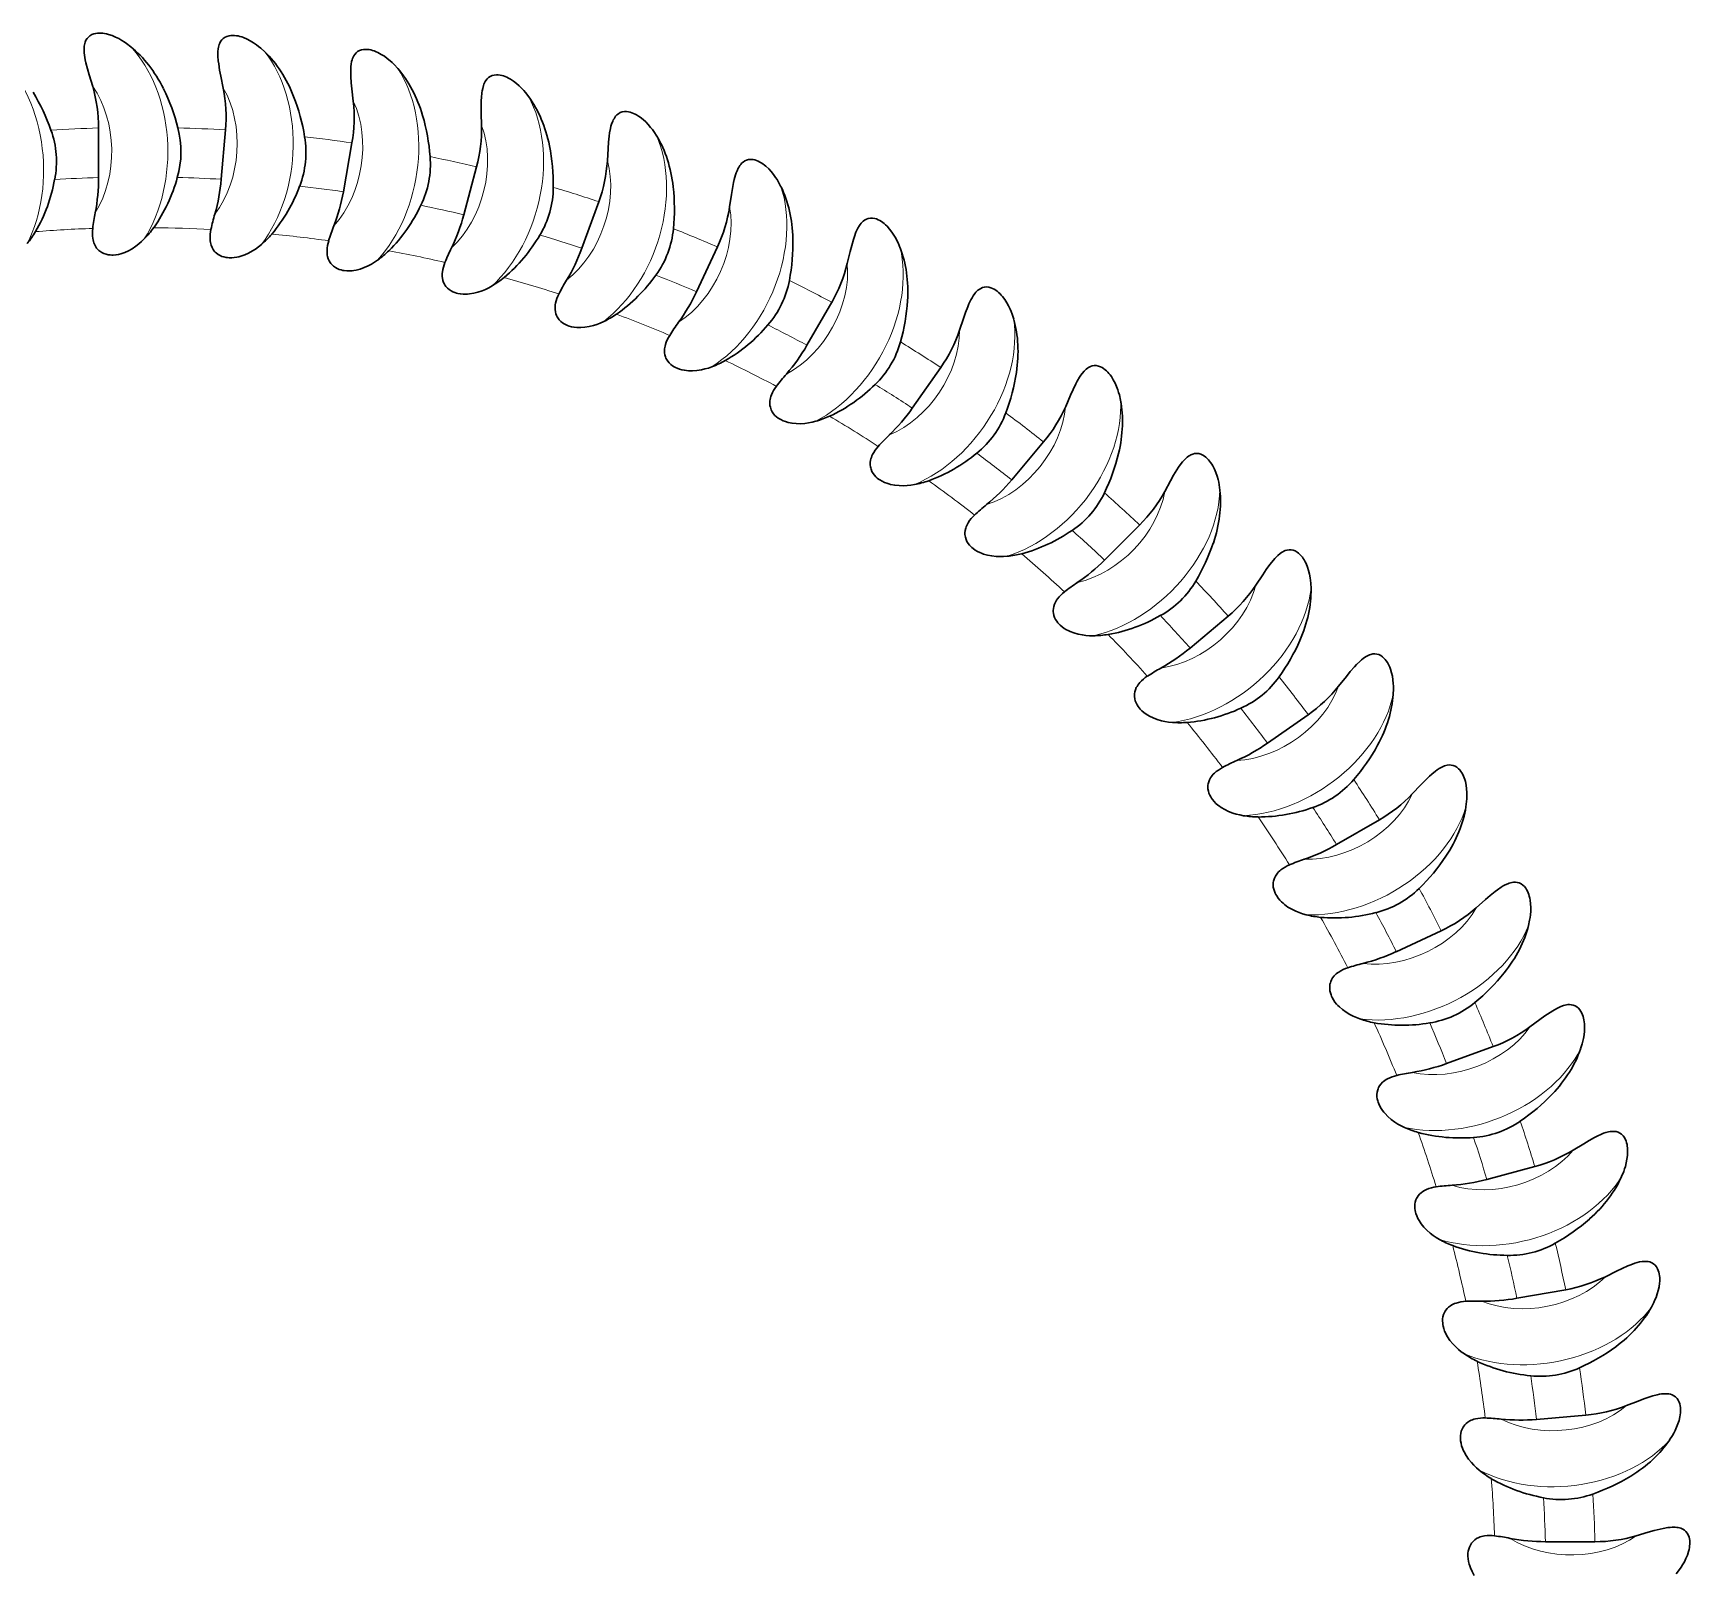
# Model space of a CAD drawing. Extents: x 89 to 617, y -10 to 440.
# Drawn here: x 482.66 to 516.11, y 141.02 to 172.13 of the extents above; entities that cross this region are included whole.
import ezdxf

# ---------------------------------------------------------------- set-up
doc = ezdxf.new("R2010")
doc.units = 0
doc.header["$LTSCALE"] = 7
doc.header["$MEASUREMENT"] = 0
doc.layers.add('8', color=250, linetype='CONTINUOUS', lineweight=15)

msp = doc.modelspace()

# ---------------------------------------------------------------- linework, layer by layer
at = {"layer": '8', "lineweight": 30, "ltscale": 0.02501}
for p, q in [((483.986, 169.217), (483.986, 170.217)), ((486.462, 169.182), (486.549, 170.178)), ((488.926, 168.93), (489.099, 169.916)), ((498.285, 165.831), (498.785, 166.698)), ((500.412, 164.562), (500.985, 165.382)), ((504.294, 161.494), (505.001, 162.201)), ((506.02, 159.718), (506.786, 160.361)), ((507.584, 157.798), (508.404, 158.372)), ((510.183, 153.587), (511.089, 154.01)), ((511.197, 151.328), (512.137, 151.67)), ((512.011, 148.989), (512.977, 149.248))]:
    msp.add_line(p, q, dxfattribs=at)
at = {"layer": '8', "lineweight": 30, "ltscale": 0.025011}
for p, q in [((491.358, 168.465), (491.617, 169.432)), ((493.741, 167.79), (494.083, 168.73)), ((496.056, 166.91), (496.478, 167.817)), ((502.42, 163.113), (503.063, 163.879)), ((512.617, 146.588), (513.602, 146.761)), ((513.012, 144.143), (514.009, 144.23)), ((513.193, 141.673), (514.193, 141.673))]:
    msp.add_line(p, q, dxfattribs=at)
at = {"layer": '8', "lineweight": 30, "ltscale": 0.025009}
msp.add_line((508.975, 155.749), (509.842, 156.25), dxfattribs=at)
at = {"layer": '8', "lineweight": 30}
for points in [[(484.635, 171.86), (484.548, 171.926), (484.503, 171.957), (484.456, 171.986), (484.392, 172.022), (484.326, 172.055), (484.258, 172.083), (484.186, 172.106), (484.145, 172.117), (484.105, 172.125), (484.071, 172.13), (484.037, 172.133), (484, 172.134), (483.963, 172.132), (483.926, 172.127), (483.891, 172.119), (483.848, 172.103), (483.81, 172.081), (483.778, 172.054), (483.751, 172.023), (483.73, 171.99), (483.715, 171.954), (483.707, 171.926), (483.7, 171.897), (483.696, 171.868), (483.694, 171.839), (483.693, 171.779), (483.696, 171.734), (483.701, 171.688), (483.717, 171.597), (483.73, 171.536), (483.761, 171.413), (483.795, 171.293), (483.866, 171.053)], [(487.339, 171.758), (487.258, 171.831), (487.216, 171.866), (487.172, 171.899), (487.111, 171.94), (487.048, 171.979), (486.983, 172.013), (486.913, 172.042), (486.874, 172.056), (486.834, 172.068), (486.801, 172.076), (486.767, 172.081), (486.73, 172.086), (486.693, 172.087), (486.656, 172.086), (486.62, 172.08), (486.577, 172.068), (486.537, 172.05), (486.502, 172.026), (486.472, 171.997), (486.449, 171.966), (486.431, 171.931), (486.42, 171.904), (486.411, 171.877), (486.405, 171.848), (486.4, 171.819), (486.394, 171.76), (486.393, 171.714), (486.394, 171.668), (486.401, 171.576), (486.409, 171.514), (486.429, 171.389), (486.453, 171.266), (486.503, 171.021)], [(490.024, 171.42), (489.95, 171.501), (489.91, 171.539), (489.87, 171.576), (489.813, 171.622), (489.754, 171.666), (489.691, 171.705), (489.624, 171.741), (489.586, 171.758), (489.548, 171.773), (489.515, 171.784), (489.483, 171.793), (489.446, 171.8), (489.409, 171.805), (489.372, 171.806), (489.336, 171.804), (489.291, 171.796), (489.25, 171.782), (489.213, 171.761), (489.182, 171.735), (489.156, 171.705), (489.135, 171.673), (489.121, 171.647), (489.11, 171.62), (489.101, 171.592), (489.093, 171.563), (489.083, 171.505), (489.078, 171.459), (489.075, 171.413), (489.074, 171.321), (489.076, 171.258), (489.086, 171.132), (489.098, 171.008), (489.127, 170.759)], [(492.669, 170.85), (492.602, 170.937), (492.567, 170.978), (492.529, 171.018), (492.477, 171.07), (492.421, 171.118), (492.362, 171.163), (492.299, 171.204), (492.263, 171.225), (492.225, 171.243), (492.194, 171.257), (492.162, 171.268), (492.127, 171.279), (492.09, 171.287), (492.053, 171.292), (492.017, 171.293), (491.972, 171.288), (491.93, 171.277), (491.891, 171.26), (491.857, 171.237), (491.829, 171.21), (491.805, 171.179), (491.79, 171.154), (491.776, 171.128), (491.765, 171.101), (491.755, 171.074), (491.739, 171.016), (491.73, 170.971), (491.723, 170.926), (491.714, 170.834), (491.711, 170.771), (491.709, 170.645), (491.711, 170.52), (491.718, 170.269)], [(495.255, 170.052), (495.196, 170.144), (495.164, 170.188), (495.13, 170.231), (495.082, 170.287), (495.031, 170.34), (494.976, 170.39), (494.917, 170.437), (494.883, 170.46), (494.847, 170.482), (494.817, 170.498), (494.786, 170.512), (494.751, 170.526), (494.716, 170.537), (494.68, 170.545), (494.644, 170.549), (494.599, 170.549), (494.556, 170.542), (494.516, 170.528), (494.48, 170.507), (494.449, 170.483), (494.423, 170.454), (494.405, 170.431), (494.39, 170.406), (494.376, 170.381), (494.363, 170.354), (494.342, 170.298), (494.329, 170.254), (494.319, 170.21), (494.302, 170.118), (494.293, 170.056), (494.281, 169.93), (494.272, 169.806), (494.256, 169.556)], [(497.761, 169.031), (497.71, 169.127), (497.682, 169.175), (497.652, 169.221), (497.609, 169.28), (497.563, 169.338), (497.513, 169.392), (497.458, 169.444), (497.426, 169.47), (497.392, 169.495), (497.364, 169.513), (497.334, 169.53), (497.301, 169.547), (497.266, 169.561), (497.231, 169.572), (497.196, 169.58), (497.151, 169.583), (497.107, 169.58), (497.066, 169.569), (497.029, 169.552), (496.996, 169.531), (496.967, 169.505), (496.948, 169.483), (496.93, 169.46), (496.914, 169.435), (496.899, 169.41), (496.873, 169.356), (496.857, 169.313), (496.842, 169.27), (496.817, 169.18), (496.803, 169.119), (496.78, 168.995), (496.76, 168.872), (496.723, 168.624)], [(500.168, 167.795), (500.126, 167.896), (500.102, 167.945), (500.077, 167.994), (500.039, 168.057), (499.998, 168.118), (499.953, 168.177), (499.903, 168.233), (499.873, 168.262), (499.842, 168.29), (499.815, 168.311), (499.787, 168.33), (499.755, 168.35), (499.722, 168.367), (499.688, 168.381), (499.653, 168.392), (499.609, 168.399), (499.565, 168.399), (499.523, 168.392), (499.484, 168.379), (499.45, 168.36), (499.419, 168.337), (499.398, 168.317), (499.378, 168.295), (499.36, 168.272), (499.343, 168.248), (499.313, 168.196), (499.292, 168.156), (499.274, 168.113), (499.242, 168.027), (499.222, 167.967), (499.188, 167.845), (499.158, 167.724), (499.099, 167.481)], [(483.866, 168.19), (483.862, 168.141), (483.861, 168.091), (483.862, 168.04), (483.867, 167.99), (483.873, 167.958), (483.881, 167.927), (483.89, 167.899), (483.9, 167.872), (483.922, 167.829), (483.946, 167.793), (483.972, 167.763), (483.992, 167.745), (484.012, 167.728), (484.053, 167.702), (484.094, 167.683), (484.135, 167.669), (484.176, 167.66), (484.218, 167.654), (484.249, 167.653), (484.281, 167.653), (484.333, 167.657), (484.384, 167.666), (484.436, 167.678), (484.474, 167.69), (484.512, 167.704), (484.588, 167.739), (484.664, 167.781), (484.74, 167.832), (484.796, 167.876), (484.852, 167.924), (484.908, 167.978)], [(486.254, 168.169), (486.245, 168.121), (486.239, 168.071), (486.236, 168.02), (486.237, 167.97), (486.24, 167.937), (486.245, 167.906), (486.251, 167.877), (486.259, 167.85), (486.277, 167.805), (486.298, 167.766), (486.321, 167.734), (486.34, 167.714), (486.358, 167.696), (486.396, 167.667), (486.436, 167.644), (486.476, 167.626), (486.516, 167.614), (486.557, 167.605), (486.588, 167.6), (486.62, 167.598), (486.672, 167.598), (486.724, 167.602), (486.776, 167.61), (486.815, 167.618), (486.855, 167.629), (486.934, 167.656), (487.013, 167.692), (487.092, 167.736), (487.152, 167.774), (487.213, 167.818), (487.272, 167.867)], [(488.63, 167.94), (488.617, 167.892), (488.607, 167.843), (488.6, 167.793), (488.596, 167.743), (488.596, 167.71), (488.598, 167.679), (488.602, 167.649), (488.608, 167.621), (488.622, 167.575), (488.639, 167.535), (488.66, 167.501), (488.676, 167.479), (488.693, 167.46), (488.728, 167.427), (488.766, 167.401), (488.804, 167.38), (488.843, 167.364), (488.883, 167.351), (488.914, 167.344), (488.945, 167.339), (488.997, 167.334), (489.049, 167.334), (489.101, 167.337), (489.141, 167.342), (489.182, 167.349), (489.263, 167.37), (489.345, 167.398), (489.428, 167.435), (489.491, 167.468), (489.555, 167.507), (489.618, 167.55)], [(490.977, 167.505), (490.96, 167.458), (490.946, 167.41), (490.934, 167.361), (490.926, 167.311), (490.924, 167.278), (490.923, 167.247), (490.924, 167.217), (490.927, 167.189), (490.937, 167.141), (490.951, 167.1), (490.969, 167.065), (490.983, 167.041), (490.998, 167.021), (491.031, 166.985), (491.065, 166.955), (491.101, 166.931), (491.139, 166.912), (491.178, 166.896), (491.208, 166.886), (491.239, 166.878), (491.29, 166.869), (491.342, 166.864), (491.394, 166.863), (491.435, 166.864), (491.475, 166.868), (491.558, 166.881), (491.642, 166.903), (491.728, 166.932), (491.794, 166.96), (491.861, 166.992), (491.928, 167.03)], [(502.459, 166.355), (502.426, 166.459), (502.406, 166.51), (502.385, 166.561), (502.353, 166.627), (502.318, 166.691), (502.278, 166.754), (502.233, 166.814), (502.205, 166.846), (502.177, 166.876), (502.152, 166.899), (502.126, 166.921), (502.096, 166.943), (502.064, 166.963), (502.032, 166.98), (501.998, 166.994), (501.954, 167.005), (501.911, 167.009), (501.869, 167.006), (501.829, 166.996), (501.793, 166.98), (501.76, 166.959), (501.737, 166.941), (501.715, 166.922), (501.695, 166.9), (501.676, 166.877), (501.642, 166.829), (501.618, 166.79), (501.596, 166.75), (501.556, 166.666), (501.532, 166.608), (501.487, 166.49), (501.446, 166.372), (501.367, 166.135)], [(493.278, 166.866), (493.257, 166.821), (493.238, 166.775), (493.222, 166.727), (493.21, 166.678), (493.204, 166.646), (493.201, 166.614), (493.2, 166.584), (493.2, 166.556), (493.206, 166.508), (493.217, 166.465), (493.231, 166.429), (493.243, 166.404), (493.256, 166.382), (493.285, 166.344), (493.318, 166.312), (493.351, 166.284), (493.387, 166.262), (493.424, 166.242), (493.454, 166.23), (493.483, 166.22), (493.533, 166.206), (493.585, 166.196), (493.637, 166.191), (493.677, 166.189), (493.718, 166.189), (493.802, 166.195), (493.887, 166.209), (493.976, 166.231), (494.044, 166.252), (494.113, 166.279), (494.183, 166.311)], [(495.514, 166.03), (495.489, 165.987), (495.466, 165.942), (495.446, 165.896), (495.43, 165.848), (495.421, 165.816), (495.415, 165.786), (495.411, 165.756), (495.409, 165.728), (495.411, 165.679), (495.418, 165.636), (495.429, 165.598), (495.439, 165.573), (495.45, 165.55), (495.476, 165.509), (495.505, 165.474), (495.536, 165.444), (495.57, 165.418), (495.606, 165.396), (495.633, 165.381), (495.662, 165.368), (495.711, 165.35), (495.761, 165.336), (495.813, 165.325), (495.853, 165.32), (495.893, 165.317), (495.977, 165.315), (496.064, 165.322), (496.154, 165.336), (496.223, 165.352), (496.295, 165.372), (496.368, 165.397)], [(504.616, 164.72), (504.592, 164.827), (504.577, 164.879), (504.56, 164.932), (504.534, 165), (504.504, 165.068), (504.47, 165.133), (504.43, 165.198), (504.406, 165.231), (504.38, 165.264), (504.357, 165.289), (504.333, 165.313), (504.305, 165.338), (504.275, 165.361), (504.244, 165.38), (504.212, 165.397), (504.169, 165.412), (504.126, 165.42), (504.084, 165.42), (504.043, 165.413), (504.006, 165.401), (503.971, 165.383), (503.947, 165.367), (503.924, 165.35), (503.902, 165.33), (503.881, 165.309), (503.843, 165.264), (503.815, 165.227), (503.79, 165.189), (503.743, 165.109), (503.714, 165.054), (503.659, 164.94), (503.608, 164.826), (503.508, 164.596)], [(497.668, 165.002), (497.64, 164.961), (497.613, 164.919), (497.589, 164.874), (497.569, 164.828), (497.558, 164.797), (497.549, 164.767), (497.542, 164.738), (497.538, 164.71), (497.535, 164.661), (497.539, 164.618), (497.546, 164.579), (497.554, 164.553), (497.563, 164.529), (497.585, 164.486), (497.611, 164.449), (497.64, 164.416), (497.671, 164.387), (497.705, 164.362), (497.731, 164.345), (497.759, 164.329), (497.805, 164.307), (497.854, 164.289), (497.905, 164.274), (497.944, 164.265), (497.984, 164.258), (498.068, 164.25), (498.155, 164.248), (498.245, 164.254), (498.316, 164.264), (498.389, 164.278), (498.464, 164.297)], [(499.725, 163.79), (499.693, 163.752), (499.663, 163.712), (499.635, 163.669), (499.611, 163.625), (499.597, 163.596), (499.586, 163.566), (499.577, 163.538), (499.57, 163.51), (499.563, 163.462), (499.562, 163.418), (499.566, 163.379), (499.572, 163.353), (499.579, 163.328), (499.597, 163.283), (499.62, 163.244), (499.646, 163.209), (499.674, 163.177), (499.705, 163.149), (499.73, 163.13), (499.756, 163.112), (499.801, 163.086), (499.848, 163.063), (499.898, 163.044), (499.936, 163.032), (499.975, 163.021), (500.057, 163.006), (500.144, 162.997), (500.235, 162.995), (500.306, 162.998), (500.38, 163.006), (500.456, 163.019)], [(506.622, 162.904), (506.607, 163.012), (506.597, 163.066), (506.584, 163.119), (506.565, 163.19), (506.541, 163.26), (506.512, 163.328), (506.478, 163.395), (506.457, 163.431), (506.434, 163.466), (506.413, 163.493), (506.392, 163.519), (506.366, 163.546), (506.338, 163.571), (506.309, 163.594), (506.278, 163.613), (506.237, 163.632), (506.195, 163.643), (506.153, 163.647), (506.112, 163.644), (506.074, 163.635), (506.038, 163.62), (506.012, 163.607), (505.987, 163.591), (505.964, 163.573), (505.941, 163.554), (505.899, 163.513), (505.869, 163.478), (505.84, 163.442), (505.786, 163.367), (505.752, 163.314), (505.687, 163.206), (505.627, 163.097), (505.507, 162.876)], [(501.668, 162.403), (501.633, 162.368), (501.6, 162.331), (501.569, 162.291), (501.54, 162.249), (501.524, 162.221), (501.51, 162.193), (501.499, 162.165), (501.49, 162.138), (501.478, 162.091), (501.474, 162.047), (501.474, 162.008), (501.478, 161.981), (501.483, 161.956), (501.497, 161.909), (501.516, 161.868), (501.539, 161.831), (501.565, 161.797), (501.593, 161.767), (501.616, 161.745), (501.641, 161.725), (501.683, 161.695), (501.728, 161.669), (501.775, 161.645), (501.812, 161.63), (501.851, 161.616), (501.931, 161.593), (502.016, 161.577), (502.107, 161.567), (502.178, 161.564), (502.252, 161.566), (502.329, 161.571)], [(508.461, 160.919), (508.456, 161.029), (508.451, 161.083), (508.443, 161.137), (508.43, 161.21), (508.412, 161.281), (508.39, 161.352), (508.361, 161.422), (508.343, 161.459), (508.323, 161.496), (508.305, 161.525), (508.286, 161.553), (508.263, 161.582), (508.237, 161.609), (508.21, 161.634), (508.181, 161.656), (508.142, 161.678), (508.101, 161.693), (508.059, 161.701), (508.018, 161.702), (507.979, 161.696), (507.942, 161.684), (507.915, 161.673), (507.89, 161.659), (507.865, 161.644), (507.84, 161.627), (507.794, 161.589), (507.761, 161.558), (507.73, 161.524), (507.669, 161.454), (507.631, 161.404), (507.557, 161.302), (507.487, 161.198), (507.349, 160.989)], [(503.483, 160.852), (503.446, 160.821), (503.409, 160.786), (503.374, 160.749), (503.343, 160.71), (503.324, 160.683), (503.307, 160.657), (503.294, 160.63), (503.282, 160.604), (503.267, 160.558), (503.259, 160.515), (503.256, 160.476), (503.257, 160.449), (503.259, 160.423), (503.27, 160.376), (503.285, 160.333), (503.305, 160.294), (503.327, 160.258), (503.353, 160.225), (503.374, 160.202), (503.397, 160.179), (503.436, 160.146), (503.479, 160.115), (503.524, 160.088), (503.559, 160.069), (503.596, 160.052), (503.675, 160.022), (503.758, 159.999), (503.847, 159.981), (503.918, 159.972), (503.992, 159.967), (504.07, 159.966)], [(510.121, 158.782), (510.126, 158.891), (510.125, 158.946), (510.122, 159.001), (510.115, 159.074), (510.104, 159.147), (510.087, 159.219), (510.065, 159.291), (510.051, 159.33), (510.034, 159.369), (510.019, 159.399), (510.002, 159.428), (509.981, 159.46), (509.958, 159.489), (509.933, 159.516), (509.906, 159.54), (509.869, 159.566), (509.83, 159.585), (509.789, 159.596), (509.748, 159.6), (509.709, 159.598), (509.671, 159.59), (509.643, 159.58), (509.616, 159.569), (509.59, 159.556), (509.564, 159.541), (509.515, 159.507), (509.48, 159.479), (509.445, 159.449), (509.379, 159.384), (509.336, 159.338), (509.254, 159.242), (509.175, 159.145), (509.019, 158.949)], [(505.156, 159.149), (505.116, 159.121), (505.077, 159.09), (505.039, 159.056), (505.004, 159.02), (504.983, 158.995), (504.964, 158.97), (504.948, 158.944), (504.934, 158.919), (504.915, 158.875), (504.903, 158.833), (504.897, 158.794), (504.895, 158.767), (504.896, 158.741), (504.902, 158.693), (504.914, 158.649), (504.93, 158.609), (504.949, 158.571), (504.972, 158.536), (504.991, 158.511), (505.011, 158.486), (505.048, 158.45), (505.087, 158.416), (505.13, 158.384), (505.164, 158.363), (505.199, 158.342), (505.274, 158.306), (505.356, 158.275), (505.443, 158.25), (505.513, 158.235), (505.586, 158.223), (505.663, 158.215)], [(506.675, 157.307), (506.632, 157.282), (506.59, 157.255), (506.549, 157.225), (506.511, 157.192), (506.488, 157.168), (506.467, 157.145), (506.449, 157.121), (506.433, 157.097), (506.41, 157.055), (506.395, 157.014), (506.385, 156.976), (506.381, 156.949), (506.379, 156.923), (506.381, 156.874), (506.389, 156.83), (506.401, 156.788), (506.418, 156.749), (506.437, 156.712), (506.454, 156.685), (506.472, 156.659), (506.505, 156.619), (506.542, 156.582), (506.582, 156.547), (506.614, 156.523), (506.647, 156.499), (506.719, 156.457), (506.797, 156.419), (506.882, 156.386), (506.95, 156.365), (507.022, 156.347), (507.098, 156.332)], [(511.589, 156.509), (511.602, 156.617), (511.606, 156.672), (511.608, 156.726), (511.608, 156.8), (511.603, 156.873), (511.593, 156.947), (511.577, 157.021), (511.566, 157.061), (511.553, 157.1), (511.54, 157.132), (511.526, 157.163), (511.508, 157.196), (511.488, 157.227), (511.465, 157.256), (511.441, 157.282), (511.406, 157.311), (511.368, 157.333), (511.328, 157.348), (511.288, 157.356), (511.249, 157.357), (511.21, 157.352), (511.182, 157.345), (511.154, 157.337), (511.127, 157.326), (511.1, 157.313), (511.048, 157.284), (511.01, 157.259), (510.973, 157.231), (510.902, 157.172), (510.855, 157.13), (510.764, 157.042), (510.678, 156.953), (510.505, 156.771)], [(508.026, 155.339), (507.982, 155.318), (507.938, 155.295), (507.894, 155.268), (507.854, 155.239), (507.829, 155.217), (507.806, 155.196), (507.786, 155.174), (507.768, 155.151), (507.741, 155.111), (507.722, 155.072), (507.709, 155.034), (507.703, 155.008), (507.699, 154.982), (507.697, 154.934), (507.7, 154.889), (507.709, 154.846), (507.722, 154.806), (507.738, 154.767), (507.752, 154.739), (507.768, 154.712), (507.798, 154.669), (507.831, 154.629), (507.868, 154.591), (507.897, 154.563), (507.929, 154.537), (507.996, 154.488), (508.071, 154.444), (508.153, 154.404), (508.219, 154.377), (508.289, 154.353), (508.363, 154.332)], [(512.852, 154.116), (512.875, 154.222), (512.884, 154.277), (512.891, 154.331), (512.897, 154.404), (512.898, 154.478), (512.895, 154.552), (512.886, 154.627), (512.878, 154.668), (512.868, 154.708), (512.858, 154.741), (512.847, 154.773), (512.832, 154.807), (512.814, 154.84), (512.795, 154.871), (512.772, 154.9), (512.74, 154.931), (512.704, 154.957), (512.666, 154.975), (512.626, 154.986), (512.588, 154.99), (512.549, 154.989), (512.52, 154.985), (512.491, 154.978), (512.463, 154.97), (512.435, 154.96), (512.381, 154.935), (512.341, 154.913), (512.302, 154.889), (512.226, 154.837), (512.176, 154.799), (512.078, 154.719), (511.983, 154.637), (511.796, 154.471)], [(509.202, 153.261), (509.155, 153.244), (509.109, 153.225), (509.064, 153.202), (509.021, 153.176), (508.994, 153.157), (508.969, 153.137), (508.947, 153.117), (508.928, 153.097), (508.898, 153.059), (508.875, 153.021), (508.859, 152.985), (508.851, 152.959), (508.844, 152.934), (508.838, 152.886), (508.838, 152.841), (508.843, 152.798), (508.852, 152.756), (508.865, 152.716), (508.876, 152.687), (508.89, 152.659), (508.916, 152.614), (508.945, 152.57), (508.978, 152.529), (509.005, 152.5), (509.034, 152.471), (509.098, 152.416), (509.168, 152.365), (509.246, 152.318), (509.309, 152.286), (509.377, 152.255), (509.449, 152.228)], [(513.902, 151.622), (513.935, 151.726), (513.948, 151.779), (513.96, 151.833), (513.972, 151.905), (513.98, 151.979), (513.983, 152.053), (513.98, 152.128), (513.976, 152.17), (513.97, 152.211), (513.963, 152.244), (513.954, 152.277), (513.942, 152.312), (513.928, 152.347), (513.911, 152.379), (513.891, 152.41), (513.862, 152.444), (513.828, 152.472), (513.792, 152.494), (513.753, 152.508), (513.715, 152.516), (513.676, 152.518), (513.647, 152.517), (513.618, 152.513), (513.589, 152.507), (513.561, 152.499), (513.505, 152.479), (513.463, 152.461), (513.422, 152.44), (513.341, 152.395), (513.288, 152.361), (513.183, 152.29), (513.082, 152.217), (512.881, 152.068)], [(510.191, 151.089), (510.144, 151.076), (510.096, 151.06), (510.049, 151.042), (510.004, 151.02), (509.975, 151.003), (509.949, 150.986), (509.925, 150.967), (509.904, 150.949), (509.871, 150.913), (509.845, 150.878), (509.826, 150.844), (509.815, 150.819), (509.807, 150.794), (509.796, 150.747), (509.792, 150.702), (509.793, 150.658), (509.799, 150.616), (509.808, 150.575), (509.817, 150.545), (509.828, 150.516), (509.85, 150.468), (509.876, 150.423), (509.905, 150.379), (509.929, 150.347), (509.956, 150.316), (510.014, 150.256), (510.08, 150.199), (510.153, 150.146), (510.214, 150.107), (510.279, 150.071), (510.348, 150.038)], [(514.731, 149.046), (514.773, 149.147), (514.791, 149.199), (514.807, 149.251), (514.825, 149.322), (514.839, 149.394), (514.849, 149.468), (514.853, 149.543), (514.852, 149.585), (514.85, 149.627), (514.846, 149.66), (514.84, 149.694), (514.831, 149.73), (514.82, 149.766), (514.806, 149.8), (514.789, 149.832), (514.762, 149.868), (514.732, 149.9), (514.697, 149.924), (514.66, 149.942), (514.623, 149.953), (514.584, 149.958), (514.555, 149.959), (514.526, 149.958), (514.497, 149.955), (514.468, 149.949), (514.41, 149.935), (514.367, 149.92), (514.324, 149.903), (514.239, 149.865), (514.184, 149.836), (514.073, 149.774), (513.966, 149.71), (513.753, 149.579)], [(510.988, 148.838), (510.939, 148.83), (510.891, 148.818), (510.842, 148.804), (510.795, 148.786), (510.765, 148.772), (510.738, 148.757), (510.712, 148.741), (510.69, 148.724), (510.653, 148.691), (510.625, 148.658), (510.603, 148.626), (510.59, 148.602), (510.579, 148.578), (510.564, 148.532), (510.556, 148.487), (510.554, 148.444), (510.556, 148.402), (510.561, 148.36), (510.568, 148.329), (510.576, 148.299), (510.594, 148.25), (510.615, 148.202), (510.641, 148.156), (510.662, 148.122), (510.686, 148.089), (510.739, 148.024), (510.799, 147.962), (510.868, 147.902), (510.924, 147.859), (510.986, 147.817), (511.052, 147.778)], [(515.333, 146.407), (515.383, 146.505), (515.405, 146.554), (515.426, 146.605), (515.45, 146.675), (515.471, 146.745), (515.486, 146.818), (515.497, 146.892), (515.5, 146.934), (515.501, 146.976), (515.5, 147.01), (515.497, 147.043), (515.492, 147.08), (515.484, 147.117), (515.472, 147.152), (515.458, 147.185), (515.435, 147.224), (515.407, 147.258), (515.375, 147.285), (515.34, 147.306), (515.303, 147.321), (515.265, 147.329), (515.236, 147.333), (515.207, 147.334), (515.178, 147.333), (515.148, 147.331), (515.09, 147.321), (515.045, 147.31), (515.001, 147.297), (514.914, 147.266), (514.856, 147.242), (514.741, 147.191), (514.628, 147.136), (514.404, 147.024)], [(511.585, 146.527), (511.536, 146.523), (511.487, 146.515), (511.437, 146.505), (511.389, 146.491), (511.358, 146.48), (511.329, 146.467), (511.302, 146.454), (511.278, 146.439), (511.239, 146.41), (511.208, 146.379), (511.183, 146.349), (511.168, 146.326), (511.155, 146.304), (511.137, 146.259), (511.125, 146.215), (511.118, 146.172), (511.117, 146.13), (511.119, 146.088), (511.122, 146.057), (511.128, 146.025), (511.141, 145.975), (511.159, 145.926), (511.18, 145.878), (511.198, 145.842), (511.219, 145.807), (511.266, 145.738), (511.321, 145.67), (511.384, 145.605), (511.437, 145.557), (511.494, 145.51), (511.557, 145.465)], [(515.701, 143.727), (515.76, 143.819), (515.787, 143.867), (515.812, 143.916), (515.842, 143.983), (515.868, 144.051), (515.891, 144.122), (515.908, 144.195), (515.914, 144.237), (515.919, 144.278), (515.921, 144.312), (515.921, 144.346), (515.919, 144.383), (515.914, 144.42), (515.906, 144.456), (515.894, 144.491), (515.875, 144.531), (515.85, 144.567), (515.821, 144.598), (515.787, 144.622), (515.752, 144.639), (515.715, 144.651), (515.686, 144.657), (515.657, 144.661), (515.628, 144.662), (515.599, 144.662), (515.539, 144.658), (515.494, 144.651), (515.449, 144.642), (515.359, 144.619), (515.299, 144.6), (515.18, 144.558), (515.063, 144.514), (514.83, 144.422)], [(511.979, 144.172), (511.93, 144.172), (511.88, 144.17), (511.829, 144.164), (511.78, 144.154), (511.748, 144.145), (511.718, 144.135), (511.691, 144.124), (511.665, 144.111), (511.624, 144.086), (511.59, 144.058), (511.563, 144.03), (511.546, 144.009), (511.531, 143.987), (511.509, 143.944), (511.493, 143.902), (511.483, 143.859), (511.477, 143.817), (511.476, 143.776), (511.477, 143.744), (511.48, 143.713), (511.489, 143.661), (511.502, 143.611), (511.519, 143.561), (511.534, 143.524), (511.551, 143.487), (511.592, 143.414), (511.641, 143.342), (511.698, 143.271), (511.746, 143.219), (511.8, 143.167), (511.858, 143.117)], [(515.835, 141.024), (515.902, 141.111), (515.932, 141.156), (515.962, 141.203), (515.998, 141.267), (516.03, 141.333), (516.058, 141.401), (516.082, 141.473), (516.092, 141.513), (516.1, 141.554), (516.105, 141.588), (516.108, 141.622), (516.109, 141.659), (516.107, 141.696), (516.102, 141.733), (516.094, 141.768), (516.078, 141.811), (516.057, 141.849), (516.03, 141.881), (515.999, 141.908), (515.965, 141.928), (515.929, 141.944), (515.901, 141.952), (515.873, 141.958), (515.844, 141.963), (515.814, 141.965), (515.755, 141.966), (515.709, 141.963), (515.664, 141.958), (515.572, 141.942), (515.511, 141.929), (515.388, 141.898), (515.268, 141.864), (515.028, 141.793)], [(512.166, 141.792), (512.117, 141.797), (512.067, 141.798), (512.016, 141.797), (511.966, 141.791), (511.934, 141.786), (511.903, 141.778), (511.874, 141.769), (511.848, 141.759), (511.805, 141.737), (511.768, 141.713), (511.739, 141.687), (511.72, 141.667), (511.704, 141.647), (511.678, 141.606), (511.658, 141.565), (511.644, 141.524), (511.635, 141.483), (511.63, 141.441), (511.628, 141.409), (511.629, 141.378), (511.633, 141.326), (511.641, 141.275), (511.654, 141.223), (511.666, 141.185), (511.68, 141.147), (511.714, 141.07), (511.757, 140.994)]]:
    msp.add_lwpolyline(points, dxfattribs=at)
for centre, radius, start, end in [((479.245, 168.863), 3.999, 19.1353, 31.2658), ((481.021, 170.22), 2.965, 359.9606, 16.3191), ((481.709, 169.242), 3.999, 14.1353, 26.2658), ((483.595, 170.439), 2.965, 354.9606, 11.3191), ((484.196, 169.405), 3.999, 9.1353, 21.2658), ((486.18, 170.432), 2.965, 349.9606, 6.3191), ((486.688, 169.351), 3.999, 4.1353, 16.2658), ((488.753, 170.201), 2.965, 344.9606, 1.3191), ((481.243, 169.539), 1.891, 348.9625, 19.6313), ((483.757, 169.742), 1.891, 343.9643, 14.6297), ((486.28, 169.724), 1.891, 338.9623, 9.6315), ((488.792, 169.487), 1.891, 333.9635, 4.6301), ((489.165, 169.079), 3.999, 359.1353, 11.2658), ((491.297, 169.746), 2.965, 339.9606, 356.3191), ((479.87, 169.762), 3.28, 330.0727, 349.7332), ((480.249, 169.218), 3.737, 349.0251, 359.9809), ((482.409, 170.083), 3.281, 325.0904, 344.7458), ((482.739, 169.509), 3.737, 344.0251, 354.9809), ((484.967, 170.182), 3.28, 320.0727, 339.7332), ((485.246, 169.581), 3.737, 339.0251, 349.9809), ((491.274, 169.031), 1.891, 328.9625, 359.6312), ((491.61, 168.593), 3.999, 354.1353, 6.2658), ((487.523, 170.057), 3.281, 315.0904, 334.7458), ((493.792, 169.072), 2.965, 334.9606, 351.3191), ((487.73, 167.725), 3.892, 168.4118, 173.1331), ((490.062, 167.369), 3.892, 163.4118, 168.1331), ((492.354, 166.811), 3.892, 158.4118, 163.1331), ((487.749, 169.434), 3.737, 334.0251, 344.9809), ((481.021, 169.131), 1.967, 320.6299, 329.284), ((483.501, 169.354), 1.967, 315.6299, 324.284), ((485.991, 169.36), 1.967, 310.6299, 319.284), ((490.059, 169.71), 3.281, 310.0904, 329.7458), ((493.706, 168.361), 1.891, 323.9625, 354.6312), ((494.003, 167.895), 3.999, 349.1353, 1.2658), ((488.472, 169.149), 1.967, 305.6299, 314.284), ((494.589, 166.055), 3.892, 153.4118, 158.1331), ((490.23, 169.069), 3.737, 329.0251, 339.9809), ((492.555, 169.143), 3.281, 305.0904, 324.7458), ((496.218, 168.182), 2.965, 329.9606, 346.3191), ((490.926, 168.723), 1.967, 300.6299, 309.284), ((496.749, 165.107), 3.892, 148.4118, 153.1331), ((492.669, 168.49), 3.737, 324.0251, 334.9809), ((496.07, 167.482), 1.891, 318.9625, 349.6312), ((496.325, 166.992), 3.999, 344.1353, 356.2658), ((493.332, 168.084), 1.967, 295.6299, 304.284), ((498.819, 163.975), 3.892, 143.4118, 148.1331), ((494.992, 168.361), 3.281, 300.0904, 319.7458), ((498.349, 166.399), 1.891, 313.9625, 344.6312), ((498.558, 167.084), 2.965, 324.9606, 341.3191), ((495.049, 167.701), 3.737, 319.0251, 329.9809), ((495.674, 167.239), 1.967, 290.6299, 299.284), ((500.782, 162.667), 3.892, 138.4118, 143.1331), ((498.561, 165.889), 3.999, 339.1353, 351.2658), ((497.352, 167.369), 3.281, 295.0904, 314.7458), ((497.351, 166.707), 3.737, 314.0251, 324.9809), ((500.793, 165.787), 2.965, 319.9606, 336.3191), ((497.934, 166.192), 1.967, 285.6299, 294.284), ((500.526, 165.123), 1.891, 308.9625, 339.6312), ((502.623, 161.192), 3.892, 133.4118, 138.1331), ((499.616, 166.176), 3.281, 290.0904, 309.7458), ((500.692, 164.596), 3.999, 334.1353, 346.2658), ((500.093, 164.952), 1.967, 280.6299, 289.284), ((499.558, 165.516), 3.737, 309.0251, 319.9809), ((504.329, 159.563), 3.892, 128.4118, 133.1331), ((502.582, 163.661), 1.891, 303.9625, 334.6312), ((502.906, 164.3), 2.965, 314.9606, 331.3191), ((501.768, 164.79), 3.281, 285.0904, 304.7458), ((502.136, 163.529), 1.967, 275.6299, 284.284), ((502.701, 163.122), 3.999, 329.1353, 341.2658), ((501.652, 164.137), 3.737, 304.0251, 314.9809), ((505.887, 157.791), 3.892, 123.4118, 128.1331), ((504.503, 162.026), 1.891, 298.9625, 329.6312), ((504.882, 162.634), 2.965, 309.9606, 326.3191), ((503.791, 163.221), 3.281, 280.0904, 299.7458), ((504.048, 161.933), 1.967, 270.6299, 279.284), ((503.618, 162.581), 3.737, 299.0251, 309.9809), ((504.575, 161.479), 3.999, 324.1353, 336.2658), ((507.284, 155.89), 3.892, 118.4118, 123.1331), ((506.275, 160.23), 1.891, 293.9625, 324.6312), ((506.704, 160.802), 2.965, 304.9606, 321.3191), ((505.813, 160.177), 1.967, 265.6299, 274.284), ((505.669, 161.482), 3.281, 275.0904, 294.7458), ((505.442, 160.86), 3.737, 294.0251, 304.9809), ((506.299, 159.678), 3.999, 319.1353, 331.2658), ((508.51, 153.875), 3.892, 113.4118, 118.1331), ((507.883, 158.286), 1.891, 288.9625, 319.6312), ((508.361, 158.819), 2.965, 299.9606, 316.3191), ((507.418, 158.273), 1.967, 260.6299, 269.284), ((507.388, 159.587), 3.281, 270.0904, 289.7458), ((507.108, 158.986), 3.737, 289.0251, 299.9809), ((509.555, 151.76), 3.892, 108.4118, 113.1331), ((507.859, 157.734), 3.999, 314.1353, 326.2658), ((509.315, 156.209), 1.891, 283.9625, 314.6312), ((508.852, 156.237), 1.967, 255.6299, 264.284), ((508.936, 157.548), 3.281, 265.0904, 284.7458), ((509.838, 156.698), 2.965, 294.9606, 311.3191), ((508.604, 156.975), 3.737, 284.0251, 294.9809), ((510.413, 149.563), 3.892, 103.4118, 108.1331), ((509.243, 155.662), 3.999, 309.1353, 321.2658), ((510.562, 154.016), 1.891, 278.9625, 309.6312), ((510.102, 154.084), 1.967, 250.6299, 259.284), ((510.302, 155.381), 3.28, 260.0727, 279.7332), ((511.125, 154.457), 2.965, 289.9606, 306.3191), ((509.92, 154.84), 3.737, 279.0251, 289.9809), ((511.076, 147.299), 3.892, 98.4118, 103.1331), ((510.442, 153.476), 3.999, 304.1353, 316.2658), ((511.16, 151.83), 1.967, 245.6299, 254.284), ((511.471, 153.106), 3.281, 255.0904, 274.7458), ((511.612, 151.722), 1.891, 273.9625, 304.6312), ((512.211, 152.112), 2.965, 284.9606, 301.3191), ((511.539, 144.986), 3.892, 93.4118, 98.1331), ((511.045, 152.599), 3.737, 274.0251, 284.9809), ((511.446, 151.195), 3.999, 299.1353, 311.2658), ((512.017, 149.492), 1.967, 240.6299, 249.284), ((512.438, 150.736), 3.281, 250.0904, 269.7458), ((512.458, 149.345), 1.891, 268.9625, 299.6312), ((513.089, 149.682), 2.965, 279.9606, 296.3191), ((511.798, 142.641), 3.892, 88.4118, 93.1331), ((511.969, 150.268), 3.737, 269.0251, 279.9809), ((512.247, 148.835), 3.999, 294.1353, 306.2658), ((512.668, 147.089), 1.967, 235.6299, 244.284), ((513.196, 148.291), 3.281, 245.0904, 264.7458), ((513.094, 146.904), 1.891, 263.9634, 294.6303), ((511.852, 140.282), 3.892, 83.4118, 88.1331), ((513.752, 147.184), 2.965, 274.9606, 291.3191), ((512.688, 147.866), 3.737, 264.0251, 274.9809), ((513.106, 144.638), 1.967, 230.6299, 239.284), ((513.737, 145.79), 3.281, 240.0904, 259.7458), ((512.839, 146.414), 3.999, 289.1353, 301.2658), ((513.515, 144.416), 1.891, 258.9625, 289.6313), ((511.7, 137.928), 3.892, 78.4118, 83.1331), ((513.194, 145.41), 3.737, 259.0251, 269.9809), ((514.195, 144.638), 2.965, 269.9606, 286.3191)]:
    msp.add_arc(centre, radius, start, end, dxfattribs=at)
at = {"layer": '8', "lineweight": 13}
for radius, start, end in [(29.388, 91.6211, 93.4986), (29.388, 86.6211, 88.4986), (29.388, 81.6211, 83.4986), (29.388, 76.6211, 78.4986), (28.388, 91.6782, 93.4703), (28.388, 86.6782, 88.4703), (28.388, 81.6782, 83.4703), (29.388, 71.6211, 73.4986), (28.388, 76.6782, 78.4703), (27.365, 91.991, 94.4107), (27.365, 86.991, 89.4107), (27.365, 81.991, 84.4107), (28.388, 71.6782, 73.4703), (29.388, 66.6211, 68.4986), (27.365, 76.991, 79.4107), (28.388, 66.6782, 68.4703), (27.365, 71.991, 74.4107), (29.388, 61.6211, 63.4986), (27.365, 66.991, 69.4107), (28.388, 61.6782, 63.4703), (29.388, 56.6211, 58.4986), (27.365, 61.991, 64.4107), (28.388, 56.6782, 58.4703), (27.365, 56.991, 59.4107), (29.388, 51.6211, 53.4986), (28.388, 51.6782, 53.4703), (27.365, 51.991, 54.4107), (29.388, 46.6211, 48.4986), (28.388, 46.6782, 48.4703), (27.365, 46.991, 49.4107), (29.388, 41.6211, 43.4986), (28.388, 41.6782, 43.4703), (27.365, 41.991, 44.4107), (29.388, 36.6211, 38.4986), (27.365, 36.991, 39.4107), (28.388, 36.6782, 38.4703), (29.388, 31.6211, 33.4986), (27.365, 31.991, 34.4107), (28.388, 31.6782, 33.4703), (29.388, 26.6211, 28.4986), (27.365, 26.991, 29.4107), (28.388, 26.6782, 28.4703), (29.388, 21.6211, 23.4986), (27.365, 21.991, 24.4107), (28.388, 21.6782, 23.4703), (27.365, 16.991, 19.4107), (29.388, 16.6211, 18.4986), (28.388, 16.6782, 18.4703), (27.365, 11.991, 14.4107), (29.388, 11.6211, 13.4986), (28.388, 11.6782, 13.4703), (27.365, 6.991, 9.4107), (29.388, 6.6211, 8.4986), (28.388, 6.6782, 8.4703), (27.365, 1.991, 4.4107), (28.388, 1.6782, 3.4703), (29.388, 1.6211, 3.4986)]:
    msp.add_arc((484.817, 140.842), radius, start, end, dxfattribs=at)
for centre, major_axis, start_param, end_param in [((480.995, 169.518), (-0.231, 2.64), 3.984247, 5.638575), ((483.509, 169.742), (0, 2.65), 3.984247, 5.638575), ((486.033, 169.746), (0.231, 2.64), 3.984247, 5.638575), ((488.547, 169.53), (0.46, 2.61), 3.984247, 5.638575), ((482.943, 169.742), (0, 1.85), 3.981634, 5.500024), ((485.469, 169.795), (0.161, 1.843), 3.981634, 5.500024), ((487.99, 169.628), (0.321, 1.822), 3.981634, 5.500024), ((491.033, 169.095), (0.686, 2.56), 3.984247, 5.638575), ((490.487, 169.242), (0.479, 1.787), 3.981634, 5.500024), ((493.472, 168.446), (0.906, 2.49), 3.984247, 5.638575), ((492.941, 168.64), (0.633, 1.738), 3.981634, 5.500024), ((495.845, 167.587), (1.12, 2.402), 3.984247, 5.638575), ((495.333, 167.826), (0.782, 1.677), 3.981634, 5.500024), ((498.134, 166.524), (1.325, 2.295), 3.984247, 5.638575), ((497.644, 166.807), (0.925, 1.602), 3.981634, 5.500024), ((500.322, 165.265), (1.52, 2.171), 3.984247, 5.638575), ((499.859, 165.59), (1.061, 1.515), 3.981634, 5.500024), ((501.958, 164.185), (1.189, 1.417), 3.981634, 5.500024), ((502.392, 163.821), (1.703, 2.03), 3.984247, 5.638575), ((504.328, 162.202), (1.874, 1.874), 3.984247, 5.638575), ((503.928, 162.602), (1.308, 1.308), 3.981634, 5.500024), ((505.751, 160.854), (1.417, 1.189), 3.981634, 5.500024), ((506.115, 160.42), (2.03, 1.703), 3.984247, 5.638575), ((507.416, 158.953), (1.515, 1.061), 3.981634, 5.500024), ((507.74, 158.49), (2.171, 1.52), 3.984247, 5.638575), ((508.908, 156.914), (1.602, 0.925), 3.981634, 5.500024), ((509.191, 156.425), (2.295, 1.325), 3.984247, 5.638575), ((510.218, 154.754), (1.677, 0.782), 3.981634, 5.500024), ((510.457, 154.241), (2.402, 1.12), 3.984247, 5.638575), ((511.333, 152.487), (1.738, 0.633), 3.981634, 5.500024), ((511.527, 151.955), (2.49, 0.906), 3.984247, 5.638575), ((512.247, 150.131), (1.787, 0.479), 3.981634, 5.500024), ((512.394, 149.585), (2.56, 0.686), 3.984247, 5.638575), ((512.953, 147.705), (1.822, 0.321), 3.981634, 5.500024), ((513.051, 147.148), (2.61, 0.46), 3.984247, 5.638575), ((513.444, 145.227), (1.843, 0.161), 3.981634, 5.500024), ((513.493, 144.664), (2.64, 0.231), 3.984247, 5.638575), ((513.717, 142.715), (1.85, 0), 3.981634, 5.500024)]:
    msp.add_ellipse(centre, major_axis=major_axis, ratio=0.707107, start_param=start_param, end_param=end_param, dxfattribs=at)
at = {"layer": '8', "lineweight": 30}
for centre, major_axis, ratio, start_param, end_param in [((464.225, 138.616), (-20.169, -33.413), 0.230958, 2.997324, 3.109081), ((464.11, 140.419), (-23.005, -31.528), 0.230958, 2.997324, 3.109081), ((464.345, 142.445), (-25.471, -29.184), 0.231833, 2.996768, 3.108946), ((464.351, 144.021), (28.13, 27.054), 0.230958, 6.138917, 6.250674), ((464.935, 145.975), (30.152, 24.318), 0.231833, 6.138361, 6.250539), ((465.214, 147.527), (32.401, 21.759), 0.230958, 6.138917, 6.250674), ((465.871, 149.21), (34.174, 18.852), 0.230958, 6.138917, 6.250674), ((466.941, 150.946), (35.419, 15.685), 0.231833, 6.138361, 6.250539), ((467.612, 152.373), (36.928, 12.631), 0.230958, 6.138917, 6.250674), ((468.683, 153.828), (37.889, 9.365), 0.230958, 6.138917, 6.250674), ((469.876, 155.185), (38.561, 6.027), 0.230958, 6.138917, 6.250674), ((471.475, 156.451), (38.647, 2.625), 0.231833, 6.138361, 6.250539), ((472.594, 157.562), (39.021, -0.761), 0.230958, 6.138917, 6.250674), ((474.388, 158.531), (38.516, -4.126), 0.231833, 6.138361, 6.250539), ((475.683, 159.43), (38.296, -7.525), 0.230958, 6.138917, 6.250674), ((477.338, 160.156), (37.495, -10.834), 0.230958, 6.138917, 6.250674), ((479.049, 160.734), (36.408, -14.061), 0.230958, 6.138917, 6.250674), ((480.805, 161.161), (35.044, -17.18), 0.230958, 6.138917, 6.250674)]:
    msp.add_ellipse(centre, major_axis=major_axis, ratio=ratio, start_param=start_param, end_param=end_param, dxfattribs=at)

doc.saveas('drawing.dxf')
